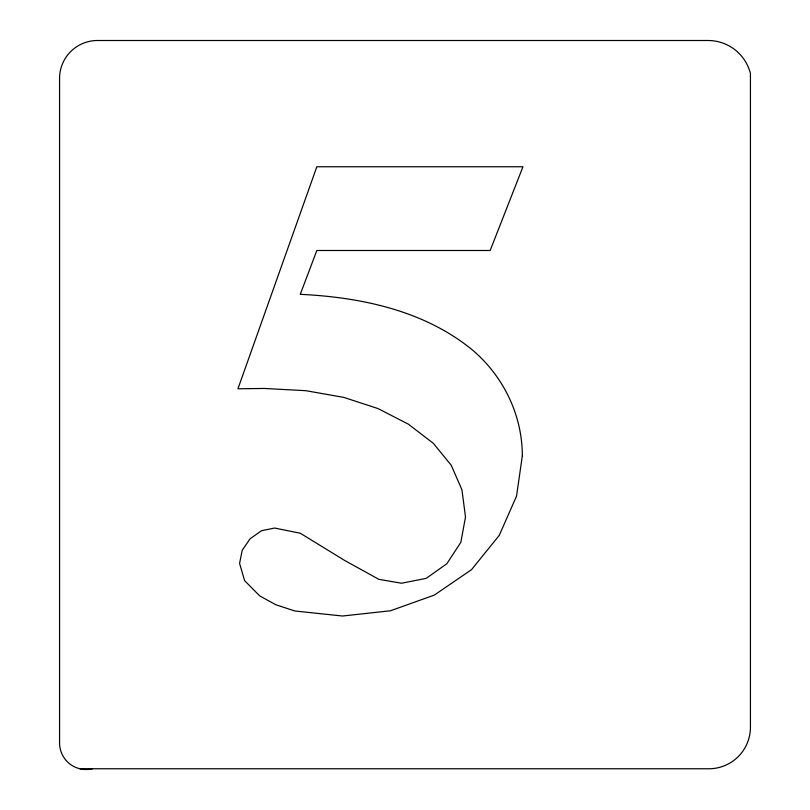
<?xml version="1.0" encoding="UTF-8"?>
<svg xmlns="http://www.w3.org/2000/svg" width="810" height="810" viewBox="0 0 810 810"><rect width="100%" height="100%" fill="white"/><g stroke="black" fill="none" stroke-linecap="round" stroke-linejoin="round"><path stroke-width="1.21" d="M79.917 768.761L708.062 768.761A41.563 41.563 0 0 0 750.435 727.198L750.435 73.447A43.71 43.71 0 0 0 708.062 40.5L97.463 40.5A37.898 37.898 0 0 0 59.565 78.398L59.565 743.296A26.558 26.558 0 0 0 76.828 767.86L80.656 768.973A26.558 26.558 0 0 0 92.512 768.761M522.308 455.979L516.547 496.105L499.264 535.349L471.511 569.673L434.342 595.077L390.44 610.78L342.478 616.015L294.84 610.983L275.704 604.695L259.696 595.887L244.6 580.628L239.568 563.426L242.21 550.284L250.118 538.751L261.529 530.722L274.63 528.039L300.277 533.233L344.746 560.51L378.837 579.332L401.558 583.23L426.181 578.36L446.837 563.75L460.839 542.325L465.507 517.003L461.933 489.777L451.221 465.234L433.37 443.364L408.372 424.167L377.936 408.544L343.774 397.386L305.876 390.693L264.242 388.456L237.948 388.78L316.832 166.749L522.966 166.749L490.171 250.493L316.832 250.493L300.277 294.324C361.219 297.29 424.399 310.554 472.645 350.153C503.516 376.447 522.399 415.267 522.308 455.979"/></g></svg>
